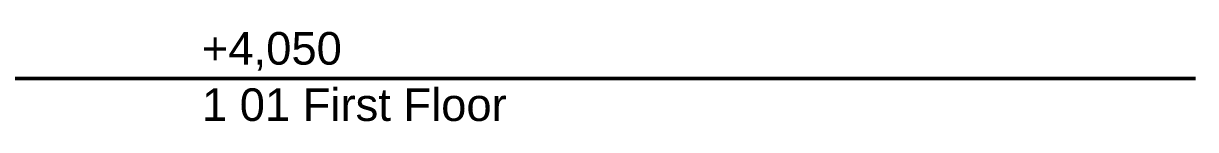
# Model space of a CAD drawing. Header units: millimetres. Extents: x -46169 to 237885, y -84465 to 18123.
# Drawn here: x 122272 to 125884, y -80415 to -80139 of the extents above; entities that cross this region are included whole.
import ezdxf

# ---------------------------------------------------------------- set-up
doc = ezdxf.new("R2010")
doc.units = ezdxf.units.MM
doc.header["$MEASUREMENT"] = 0
doc.layers.add('0_Pen_No__25', color=7, linetype='Continuous', lineweight=50, true_color=0x2a2a2a)
doc.layers.add('0_Pen_No__6', color=7, linetype='Continuous', lineweight=35)
doc.styles.add('GENERATED_STYLE_2', font='')
doc.styles.get('GENERATED_STYLE_2').set_extended_font_data('Arial')

# ---------------------------------------------------------------- blocks, each defined once
blk = doc.blocks.new('I-05 Lecture Theatre Elevation_STORY_MARKER', base_point=(64459.2, -84332.6))
at = {"layer": '0_Pen_No__25', "linetype": 'Continuous'}
for p, q in [((122222.3, -80282.6), (122322.3, -80282.6)), ((122322.3, -80282.6), (122422.3, -80282.6)), ((122622.3, -80282.6), (122422.3, -80282.6)), ((122622.3, -80282.6), (122822.3, -80282.6)), ((125884.3, -80282.6), (122822.3, -80282.6))]:
    blk.add_line(p, q, dxfattribs=at)
at = {"layer": '0_Pen_No__6', "char_height": 100, "attachment_point": 1, "style": 'GENERATED_STYLE_2'}
for s, insert in [('\\A1;{\\fArial|b0|i0|c0|p34;+4,050}', (122822.3, -80140.5)), ('\\A1;{\\fArial|b0|i0|c0|p34;1 01 First Floor}', (122822.3, -80313.3))]:
    blk.add_mtext(s, dxfattribs=dict(at, insert=insert))

msp = doc.modelspace()

# ---------------------------------------------------------------- block references
at = {"linetype": 'Continuous', "lineweight": 0}
msp.add_blockref('I-05 Lecture Theatre Elevation_STORY_MARKER', (64459.2, -84332.6), dxfattribs=at)

doc.saveas('drawing.dxf')
